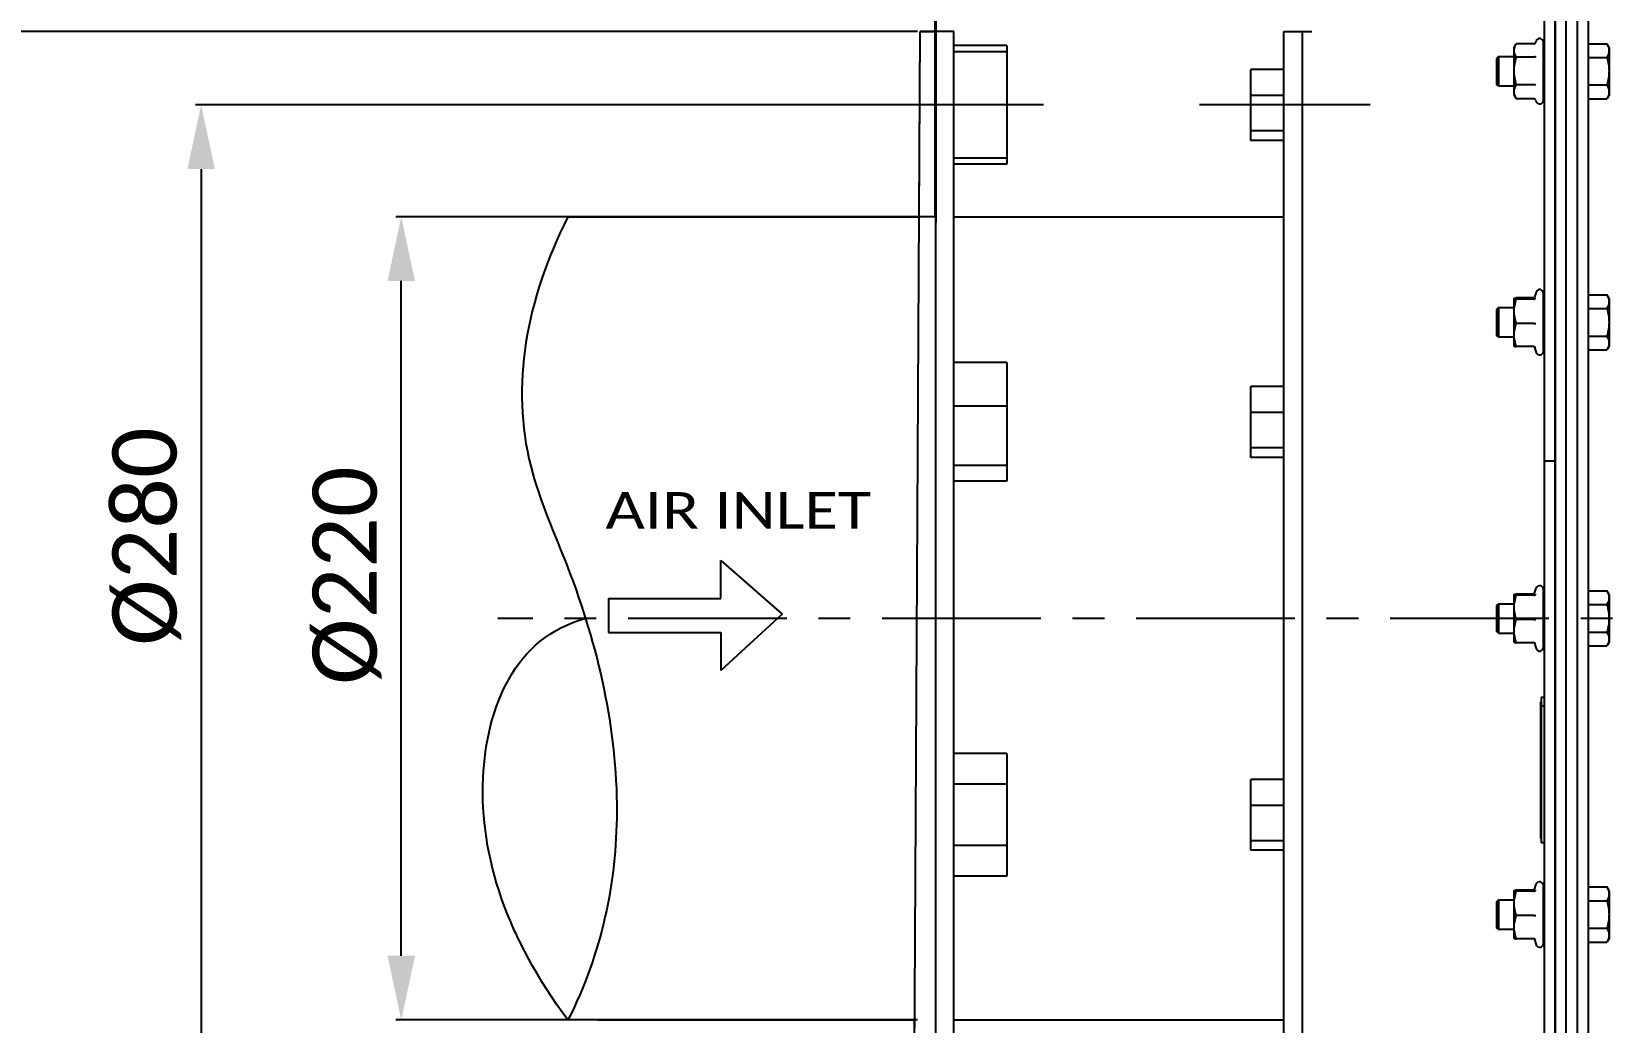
# Model space of a CAD drawing. Header units: millimetres. Extents: x 242 to 4341, y -255 to 3233.
# Drawn here: x 3185.7 to 3616.6, y 2755.2 to 3025.4 of the extents above; entities that cross this region are included whole.
import ezdxf
from ezdxf.enums import TextEntityAlignment as Align

# ---------------------------------------------------------------- set-up
doc = ezdxf.new("R2010")
doc.units = ezdxf.units.MM
doc.header["$LTSCALE"] = 115.5
doc.header["$PDMODE"] = 3
doc.header["$PDSIZE"] = 8
doc.linetypes.add('CENTER', pattern=[0.6, 0.375, -0.075, 0.075, -0.075])
doc.layers.get('0').update_dxf_attribs({"linetype": 'CONTINUOUS'})
doc.layers.get('Defpoints').update_dxf_attribs({"linetype": 'CONTINUOUS'})
doc.layers.add('02___PRT_ALL_AXES', color=7, linetype='CONTINUOUS')
doc.styles.get("Standard").update_dxf_attribs({"font": 'calibri.ttf'})
doc.dimstyles.new('DIMSTYLE_1', dxfattribs={"dimtxt": 17.5, "dimasz": 17.5, "dimexe": 1.5, "dimexo": 1, "dimgap": 0.875, "dimtad": 1, "dimdec": 0, "dimdsep": 46, "dimtxsty": 'Standard', "dimblk": '_FILLED', "dimblk1": '_FILLED', "dimblk2": '_FILLED', "dimcen": 0.09, "dimazin": 2, "dimtp": 0.01, "dimtm": 0.01, "dimtfac": 1, "dimtdec": 0, "dimtofl": 0, "dimtmove": 0, "dimatfit": 3, "dimldrblk": '_FILLED', "dimfxl": 1, "dimtolj": 1, "dimarcsym": 0})
doc.dimstyles.new('DIMSTYLE_2', dxfattribs={"dimtxt": 17.5, "dimasz": 17.5, "dimexe": 1.5, "dimexo": 1, "dimgap": 0.875, "dimtad": 1, "dimdsep": 46, "dimtxsty": 'Standard', "dimblk": '_FILLED', "dimblk1": '_FILLED', "dimblk2": '_FILLED', "dimcen": 0.09, "dimazin": 2, "dimtp": 0.01, "dimtm": 0.01, "dimtfac": 1, "dimtofl": 0, "dimtmove": 0, "dimatfit": 3, "dimldrblk": '_FILLED', "dimfxl": 1, "dimtolj": 1, "dimarcsym": 0})

# ---------------------------------------------------------------- blocks, each defined once
blk = doc.blocks.new('_FILLED')
at = {"color": 0, "linetype": 'ByBlock'}
blk.add_solid([(0, 0), (-1, 0.214), (-1, -0.214)], dxfattribs=at)
blk = doc.blocks.new('*D793')
at = {"color": 0, "linetype": 'Continuous', "lineweight": -2}
for p, q in [((3427.29, 3025.37), (3174.79, 3025.37)), ((3176.29, 3007.87), (3176.29, 2722.87)), ((3427.29, 2705.37), (3174.79, 2705.37))]:
    blk.add_line(p, q, dxfattribs=at)
at = {"layer": 'Defpoints', "color": 0}
for p in [(3428.29, 3025.37), (3176.29, 2705.37), (3428.29, 2705.37)]:
    blk.add_point(p, dxfattribs=at)
at = {"color": 0, "linetype": 'ByBlock', "lineweight": -2, "xscale": 17.5, "yscale": 17.5, "zscale": 17.5}
for p, rotation in [((3176.29, 3025.37), 90), ((3176.29, 2705.37), 270)]:
    blk.add_blockref('_FILLED', p, dxfattribs=dict(at, rotation=rotation))
at = {"color": 0, "insert": (3152.08, 2877.04), "char_height": 17.5, "attachment_point": 2, "rotation": 90, "line_spacing_factor": 0.9}
blk.add_mtext('\\A1;%%c320', dxfattribs=at)
blk = doc.blocks.new('*D795')
at = {"color": 0, "linetype": 'Continuous', "lineweight": -2}
for p, q in [((3461.69, 3005.37), (3230.42, 3005.37)), ((3231.92, 2987.87), (3231.92, 2742.87)), ((3458.11, 2725.37), (3230.42, 2725.37))]:
    blk.add_line(p, q, dxfattribs=at)
at = {"layer": 'Defpoints', "color": 0}
for p in [(3462.69, 3005.37), (3231.92, 2725.37), (3459.11, 2725.37)]:
    blk.add_point(p, dxfattribs=at)
at = {"color": 0, "linetype": 'ByBlock', "lineweight": -2, "xscale": 17.5, "yscale": 17.5, "zscale": 17.5}
for p, rotation in [((3231.92, 3005.37), 90), ((3231.92, 2725.37), 270)]:
    blk.add_blockref('_FILLED', p, dxfattribs=dict(at, rotation=rotation))
at = {"color": 0, "insert": (3207.71, 2887.69), "char_height": 17.5, "attachment_point": 2, "rotation": 90, "line_spacing_factor": 0.9}
blk.add_mtext('\\A1;%%c280', dxfattribs=at)
blk = doc.blocks.new('*D797')
at = {"color": 0, "linetype": 'Continuous', "lineweight": -2}
for p, q in [((3427.29, 2974.87), (3285.01, 2974.87)), ((3286.51, 2773.37), (3286.51, 2957.37)), ((3427.29, 2755.87), (3285.01, 2755.87))]:
    blk.add_line(p, q, dxfattribs=at)
at = {"layer": 'Defpoints', "color": 0}
for p in [(3286.51, 2974.87), (3428.29, 2974.87), (3428.29, 2755.87)]:
    blk.add_point(p, dxfattribs=at)
at = {"color": 0, "linetype": 'ByBlock', "lineweight": -2, "xscale": 17.5, "yscale": 17.5, "zscale": 17.5}
for p, rotation in [((3286.51, 2974.87), 90), ((3286.51, 2755.87), 270)]:
    blk.add_blockref('_FILLED', p, dxfattribs=dict(at, rotation=rotation))
at = {"color": 0, "insert": (3262.31, 2877.04), "char_height": 17.5, "attachment_point": 2, "rotation": 90, "line_spacing_factor": 0.9}
blk.add_mtext('\\A1;%%c220', dxfattribs=at)
blk = doc.blocks.new('*D798')
at = {"color": 0, "linetype": 'Continuous', "lineweight": -2}
for p, q in [((3432.29, 3030.37), (3432.29, 3149.45)), ((3449.79, 3147.95), (3952.49, 3147.95)), ((3969.99, 2874.11), (3969.99, 3149.45))]:
    blk.add_line(p, q, dxfattribs=at)
at = {"layer": 'Defpoints', "color": 0}
for p in [(3969.99, 3147.95), (3432.29, 3029.37), (3969.99, 2873.11)]:
    blk.add_point(p, dxfattribs=at)
at = {"color": 0, "linetype": 'ByBlock', "lineweight": -2, "xscale": 17.5, "yscale": 17.5, "zscale": 17.5, "rotation": 180}
blk.add_blockref('_FILLED', (3432.29, 3147.95), dxfattribs=at)
at = {"color": 0, "linetype": 'ByBlock', "lineweight": -2, "xscale": 17.5, "yscale": 17.5, "zscale": 17.5}
blk.add_blockref('_FILLED', (3969.99, 3147.95), dxfattribs=at)
at = {"color": 0, "insert": (3717.25, 3172.16), "char_height": 17.5, "attachment_point": 2, "line_spacing_factor": 0.9}
blk.add_mtext('\\A1;{\\A1;538}', dxfattribs=at)
blk = doc.blocks.new('ARROW_2_BL0', base_point=(1103.52, 965.54))
at = {"color": 7, "linetype": 'Continuous'}
for p, q in [((1110.46, 970.17), (1110.46, 980.54)), ((1110.46, 980.54), (1127.21, 965.86)), ((1079.82, 970.17), (1079.82, 960.92)), ((1079.82, 970.17), (1110.46, 970.17)), ((1127.21, 965.86), (1110.46, 950.54)), ((1079.82, 960.92), (1110.46, 960.92)), ((1110.46, 960.92), (1110.46, 950.54))]:
    blk.add_line(p, q, dxfattribs=at)

msp = doc.modelspace()

# ---------------------------------------------------------------- linework, layer by layer
at = {"color": 0, "linetype": 'Continuous'}
for p, q in [((3432.141, 2975.356), (3432.141, 3140.356)), ((3432.291, 3139.869), (3432.291, 2973.364)), ((3598.291, 3085.369), (3598.291, 2645.369)), ((3601.291, 3085.369), (3601.291, 2645.369)), ((3426.248, 2705.369), (3428.037, 3025.369)), ((3427.755, 2974.869), (3428.037, 3025.369)), ((3428.037, 3025.369), (3432.291, 3025.369)), ((3432.291, 3025.369), (3428.037, 3025.369)), ((3451.691, 3021.541), (3437.291, 3021.541)), ((3451.691, 3021.541), (3451.691, 2989.196)), ((3590.091, 3021.068), (3590.641, 3022.021)), ((3590.091, 3008.068), (3590.091, 3021.068)), ((3590.641, 3022.021), (3590.672, 3022.073)), ((3595.484, 3022.073), (3590.672, 3022.073)), ((3595.984, 3022.424), (3596.127, 3022.814)), ((3598.091, 3006.668), (3598.091, 3022.468)), ((3598.277, 3022.468), (3598.091, 3022.468)), ((3598.091, 3022.422), (3598.291, 3022.422)), ((3598.091, 3021.774), (3598.291, 3021.774)), ((3610.291, 3022.074), (3615.39, 3022.074)), ((3615.971, 3021.068), (3615.39, 3022.074)), ((3615.971, 3021.068), (3615.971, 3008.068)), ((3451.691, 3019.869), (3437.291, 3019.869)), ((3585.791, 3018.568), (3585.291, 3018.068)), ((3585.291, 3018.068), (3585.291, 3011.068)), ((3585.791, 3018.568), (3585.791, 3010.568)), ((3585.791, 3018.568), (3590.091, 3018.568)), ((3595.484, 3018.401), (3590.672, 3018.401)), ((3598.091, 3020.421), (3598.291, 3020.421)), ((3598.091, 3018.495), (3598.291, 3018.495)), ((3610.291, 3018.321), (3615.39, 3018.321)), ((3518.291, 2995.709), (3518.291, 3015.028)), ((3527.291, 3015.028), (3518.291, 3015.028)), ((3598.091, 3016.184), (3598.291, 3016.184)), ((3598.091, 3013.715), (3598.291, 3013.715)), ((3585.791, 3010.568), (3585.291, 3011.068)), ((3585.791, 3010.568), (3590.091, 3010.568)), ((3595.484, 3010.896), (3590.672, 3010.896)), ((3598.091, 3011.33), (3598.291, 3011.33)), ((3598.091, 3009.262), (3598.291, 3009.262)), ((3610.291, 3010.815), (3615.39, 3010.815)), ((3451.691, 3005.369), (3437.291, 3005.369)), ((3527.291, 3007.957), (3518.291, 3007.957)), ((3590.091, 3008.068), (3590.641, 3007.115)), ((3595.484, 3007.063), (3590.672, 3007.063)), ((3596.003, 3006.661), (3596.127, 3006.322)), ((3598.091, 3007.713), (3598.291, 3007.713)), ((3598.091, 3006.835), (3598.291, 3006.835)), ((3598.091, 3006.692), (3598.095, 3006.691)), ((3598.277, 3006.668), (3598.091, 3006.668)), ((3598.266, 3006.669), (3598.277, 3006.668)), ((3610.291, 3007.063), (3615.39, 3007.063)), ((3615.971, 3008.068), (3615.39, 3007.063)), ((3527.291, 2998.298), (3518.291, 2998.298)), ((3527.291, 2995.709), (3518.291, 2995.709)), ((3451.691, 2990.869), (3437.291, 2990.869)), ((3451.691, 2989.196), (3437.291, 2989.196)), ((3331.957, 2974.869), (3427.755, 2974.869)), ((3432.291, 2974.869), (3331.957, 2974.869)), ((3590.091, 2952.609), (3590.094, 2952.62)), ((3590.091, 2939.615), (3590.091, 2952.609)), ((3595.484, 2952.762), (3590.672, 2952.762)), ((3595.484, 2952.457), (3590.672, 2952.457)), ((3596.127, 2954.361), (3595.613, 2952.948)), ((3598.091, 2938.217), (3598.091, 2954.015)), ((3598.181, 2954.015), (3598.091, 2954.015)), ((3598.091, 2953.912), (3598.291, 2953.912)), ((3598.091, 2953.139), (3598.291, 2953.139)), ((3610.291, 2953.62), (3615.39, 2953.62)), ((3615.971, 2952.615), (3615.39, 2953.62)), ((3615.971, 2952.615), (3615.971, 2939.615)), ((3585.791, 2950.115), (3585.291, 2949.615)), ((3585.291, 2949.615), (3585.291, 2942.615)), ((3585.791, 2950.115), (3585.791, 2942.115)), ((3585.791, 2950.115), (3590.091, 2950.115)), ((3598.091, 2951.678), (3598.291, 2951.678)), ((3598.091, 2949.672), (3598.291, 2949.672)), ((3610.291, 2949.867), (3615.39, 2949.867)), ((3595.484, 2945.81), (3590.672, 2945.81)), ((3598.091, 2947.319), (3598.291, 2947.319)), ((3598.091, 2944.847), (3598.291, 2944.847)), ((3585.791, 2942.115), (3585.291, 2942.615)), ((3585.791, 2942.115), (3590.091, 2942.115)), ((3590.091, 2939.615), (3590.094, 2939.61)), ((3595.484, 2939.468), (3590.672, 2939.468)), ((3595.6, 2939.454), (3595.484, 2939.468)), ((3595.556, 2939.389), (3595.488, 2939.464)), ((3595.613, 2939.281), (3595.556, 2939.389)), ((3595.613, 2939.281), (3596.127, 2937.868)), ((3598.091, 2942.499), (3598.291, 2942.499)), ((3598.091, 2940.506), (3598.291, 2940.506)), ((3610.291, 2942.362), (3615.39, 2942.362)), ((3615.971, 2939.615), (3615.39, 2938.609)), ((3451.691, 2935.117), (3437.291, 2935.117)), ((3451.691, 2935.117), (3451.691, 2902.772)), ((3598.091, 2939.061), (3598.291, 2939.061)), ((3598.091, 2938.307), (3598.291, 2938.307)), ((3598.091, 2938.217), (3598.182, 2938.215)), ((3610.291, 2938.609), (3615.39, 2938.609)), ((3518.291, 2909.285), (3518.291, 2928.604)), ((3527.291, 2928.604), (3518.291, 2928.604)), ((3451.691, 2923.278), (3437.291, 2923.278)), ((3527.291, 2921.532), (3518.291, 2921.532)), ((3527.291, 2911.873), (3518.291, 2911.873)), ((3527.291, 2909.285), (3518.291, 2909.285)), ((3451.691, 2907.105), (3437.291, 2907.105)), ((3598.291, 2908.288), (3601.291, 2908.288)), ((3451.691, 2902.772), (3437.291, 2902.772)), ((3590.091, 2871.863), (3590.094, 2871.874)), ((3590.091, 2858.869), (3590.091, 2871.863)), ((3595.484, 2872.016), (3590.672, 2872.016)), ((3595.484, 2871.71), (3590.672, 2871.71)), ((3595.613, 2872.204), (3596.127, 2873.615)), ((3595.613, 2872.203), (3595.613, 2872.203)), ((3598.091, 2857.471), (3598.091, 2873.269)), ((3598.177, 2873.269), (3598.091, 2873.269)), ((3598.091, 2873.166), (3598.291, 2873.166)), ((3598.091, 2872.392), (3598.291, 2872.392)), ((3598.091, 2870.931), (3598.291, 2870.931)), ((3610.291, 2872.874), (3615.39, 2872.874)), ((3615.971, 2871.869), (3615.39, 2872.874)), ((3615.971, 2871.869), (3615.971, 2858.869)), ((3585.791, 2869.369), (3585.291, 2868.869)), ((3585.291, 2868.869), (3585.291, 2861.869)), ((3585.791, 2869.369), (3585.791, 2861.369)), ((3585.791, 2869.369), (3590.091, 2869.369)), ((3598.091, 2868.925), (3598.291, 2868.925)), ((3598.091, 2866.571), (3598.291, 2866.571)), ((3610.291, 2869.121), (3615.39, 2869.121)), ((3585.791, 2861.369), (3585.291, 2861.869)), ((3595.484, 2865.062), (3590.672, 2865.062)), ((3598.091, 2864.1), (3598.291, 2864.1)), ((3598.091, 2861.752), (3598.291, 2861.752)), ((3610.291, 2861.616), (3615.39, 2861.616)), ((3585.791, 2861.369), (3590.091, 2861.369)), ((3590.091, 2858.869), (3590.094, 2858.863)), ((3595.484, 2858.721), (3590.672, 2858.721)), ((3595.551, 2858.65), (3595.484, 2858.721)), ((3595.604, 2858.707), (3595.484, 2858.721)), ((3595.613, 2858.535), (3595.551, 2858.65)), ((3595.613, 2858.534), (3595.613, 2858.535)), ((3595.613, 2858.534), (3596.127, 2857.122)), ((3598.091, 2859.759), (3598.291, 2859.759)), ((3598.091, 2858.315), (3598.291, 2858.315)), ((3598.091, 2857.561), (3598.291, 2857.561)), ((3598.091, 2857.471), (3598.177, 2857.469)), ((3610.291, 2857.863), (3615.39, 2857.863)), ((3615.971, 2858.869), (3615.39, 2857.863)), ((3597.291, 2842.619), (3597.291, 2805.358)), ((3597.291, 2842.619), (3597.491, 2842.619)), ((3597.291, 2840.661), (3597.491, 2840.661)), ((3597.491, 2843.796), (3597.491, 2804.181)), ((3598.291, 2843.796), (3597.491, 2843.796)), ((3598.291, 2841.446), (3597.491, 2841.446)), ((3451.691, 2828.536), (3437.291, 2828.536)), ((3451.691, 2828.536), (3451.691, 2795.05)), ((3451.691, 2820.164), (3437.291, 2820.164)), ((3518.291, 2802.134), (3518.291, 2821.452)), ((3527.291, 2821.452), (3518.291, 2821.452)), ((3527.291, 2814.381), (3518.291, 2814.381)), ((3451.691, 2803.421), (3437.291, 2803.421)), ((3527.291, 2804.722), (3518.291, 2804.722)), ((3527.291, 2802.134), (3518.291, 2802.134)), ((3597.291, 2805.358), (3597.491, 2805.358)), ((3598.291, 2804.181), (3597.491, 2804.181)), ((3451.691, 2795.05), (3437.291, 2795.05)), ((3595.613, 2791.457), (3596.127, 2792.869)), ((3585.791, 2788.622), (3585.291, 2788.122)), ((3585.791, 2788.622), (3585.791, 2780.622)), ((3585.791, 2788.622), (3590.091, 2788.622)), ((3590.091, 2791.117), (3590.094, 2791.127)), ((3590.091, 2778.122), (3590.091, 2791.117)), ((3595.478, 2791.265), (3590.672, 2791.265)), ((3595.484, 2790.97), (3590.672, 2790.97)), ((3595.613, 2791.457), (3595.613, 2791.456)), ((3598.091, 2776.725), (3598.091, 2792.522)), ((3598.181, 2792.522), (3598.091, 2792.522)), ((3598.091, 2792.422), (3598.291, 2792.422)), ((3598.091, 2791.652), (3598.291, 2791.652)), ((3598.091, 2790.193), (3598.291, 2790.193)), ((3610.291, 2792.128), (3615.39, 2792.128)), ((3610.291, 2788.375), (3615.39, 2788.375)), ((3615.971, 2791.122), (3615.39, 2792.128)), ((3615.971, 2791.122), (3615.971, 2778.122)), ((3585.291, 2788.122), (3585.291, 2781.122)), ((3595.484, 2784.328), (3590.672, 2784.328)), ((3598.091, 2788.19), (3598.291, 2788.19)), ((3598.091, 2785.837), (3598.291, 2785.837)), ((3585.791, 2780.622), (3585.291, 2781.122)), ((3585.791, 2780.622), (3590.091, 2780.622)), ((3598.091, 2783.365), (3598.291, 2783.365)), ((3598.091, 2781.017), (3598.291, 2781.017)), ((3610.291, 2780.87), (3615.39, 2780.87)), ((3590.091, 2778.122), (3590.094, 2778.117)), ((3595.484, 2777.98), (3590.672, 2777.98)), ((3595.488, 2777.973), (3595.478, 2777.98)), ((3595.6, 2777.967), (3595.484, 2777.98)), ((3595.556, 2777.897), (3595.488, 2777.973)), ((3595.613, 2777.789), (3595.556, 2777.897)), ((3595.613, 2777.788), (3595.613, 2777.789)), ((3595.613, 2777.788), (3596.127, 2776.376)), ((3598.091, 2779.021), (3598.291, 2779.021)), ((3598.091, 2777.574), (3598.291, 2777.574)), ((3598.091, 2776.816), (3598.291, 2776.816)), ((3598.091, 2776.725), (3598.182, 2776.722)), ((3610.291, 2777.117), (3615.39, 2777.117)), ((3615.971, 2778.122), (3615.39, 2777.117)), ((3426.531, 2755.869), (3331.957, 2755.869)), ((3340.048, 2755.869), (3426.531, 2755.869)), ((3426.475, 2745.869), (3426.531, 2755.869))]:
    msp.add_line(p, q, dxfattribs=at)
msp.add_line((3550.81, 3005.369), (3504.291, 3005.369))
for points in [[(3595.424, 2952.723), (3595.426, 2952.724), (3595.444, 2952.733)], [(3595.444, 2952.733), (3595.488, 2952.765), (3595.556, 2952.841), (3595.613, 2952.948)], [(3595.434, 2871.981), (3595.431, 2871.98), (3595.442, 2871.986), (3595.481, 2872.014)], [(3595.481, 2872.014), (3595.551, 2872.088), (3595.613, 2872.203)], [(3595.424, 2791.229), (3595.426, 2791.229), (3595.444, 2791.24)], [(3595.444, 2791.24), (3595.488, 2791.272), (3595.556, 2791.348), (3595.613, 2791.456)]]:
    msp.add_lwpolyline(points, dxfattribs=at)
for centre, radius, start, end in [((3595.355, 3022.716), 0.691, 335.06993, 339.613), ((3597.078, 3022.468), 1.013, 0, 160), ((3597.291, 3019.1), 1, 0, 36.8699), ((3597.291, 3017.274), 1, 0, 36.8699), ((3597.291, 3015.525), 1, 0, 36.8699), ((3597.078, 3006.668), 1.013, 200, 0), ((3597.078, 2954.015), 1.013, 0, 160.00002), ((3597.291, 2950.341), 1, 0, 36.86987), ((3597.291, 2948.515), 1, 0, 36.86987), ((3596.813, 2950.209), 1.478, 3.82025, 5.1267), ((3596.75, 2950.205), 1.541, 359.98093, 3.80234), ((3597.291, 2946.797), 1, 0, 31.64084), ((3597.078, 2938.215), 1.013, 199.99998, 0), ((3597.078, 2873.269), 1.013, 0, 160), ((3597.291, 2869.594), 1, 0, 36.8699), ((3597.291, 2867.768), 1, 0, 36.8699), ((3597.291, 2866.05), 1, 0, 31.6169), ((3596.813, 2869.462), 1.478, 3.82697, 5.13097), ((3596.75, 2869.458), 1.541, 359.98086, 3.80898), ((3597.078, 2857.469), 1.013, 200, 0), ((3597.078, 2792.522), 1.013, 0, 160), ((3597.291, 2788.856), 1, 0, 36.8699), ((3596.814, 2788.726), 1.477, 3.74925, 5.0833), ((3596.752, 2788.722), 1.539, 359.98161, 3.73217), ((3597.291, 2787.031), 1, 0, 36.8699), ((3597.291, 2785.312), 1, 0, 31.8907), ((3597.078, 2776.722), 1.013, 200, 0)]:
    msp.add_arc(centre, radius, start, end, dxfattribs=at)
for points, knots in [([(3590.091, 3020.237), (3590.091, 3020.388), (3590.117, 3020.694), (3590.271, 3021.306), (3590.48, 3021.741), (3590.641, 3022.021)], [0, 0, 0, 0, 0.2404922, 0.4856932, 1, 1, 1, 1]), ([(3595.484, 3022.073), (3595.537, 3022.073), (3595.645, 3022.093), (3595.834, 3022.196), (3595.937, 3022.328), (3595.982, 3022.424)], [0, 0, 0, 0, 0.2506834, 0.5015675, 1, 1, 1, 1]), ([(3598.091, 3022.248), (3598.123, 3022.234), (3598.179, 3022.204), (3598.245, 3022.145), (3598.283, 3022.076), (3598.291, 3022.026), (3598.291, 3022.002)], [0, 0, 0, 0, 0.3075857, 0.5606082, 0.7827159, 1, 1, 1, 1]), ([(3598.091, 3021.299), (3598.156, 3021.235), (3598.261, 3021.082), (3598.291, 3020.9), (3598.291, 3020.812)], [0, 0, 0, 0, 0.5082853, 1, 1, 1, 1]), ([(3615.39, 3022.074), (3615.56, 3021.779), (3615.85, 3021.18), (3615.971, 3020.518), (3615.971, 3020.197)], [0, 0, 0, 0, 0.5148817, 1, 1, 1, 1]), ([(3590.672, 3018.401), (3590.502, 3018.689), (3590.282, 3019.136), (3590.119, 3019.766), (3590.091, 3020.081), (3590.091, 3020.237)], [0, 0, 0, 0, 0.5148891, 0.7599243, 1, 1, 1, 1]), ([(3590.091, 3014.648), (3590.091, 3015.283), (3590.203, 3016.553), (3590.496, 3017.791), (3590.672, 3018.401)], [0, 0, 0, 0, 0.4998979, 1, 1, 1, 1]), ([(3596.005, 3018.608), (3595.957, 3018.542), (3595.785, 3018.435), (3595.593, 3018.401), (3595.484, 3018.401)], [0, 0, 0, 0, 0.4283896, 1, 1, 1, 1]), ([(3598.091, 3019.691), (3598.16, 3019.594), (3598.262, 3019.371), (3598.291, 3019.131), (3598.291, 3019.01)], [0, 0, 0, 0, 0.4979718, 1, 1, 1, 1]), ([(3598.091, 3017.582), (3598.196, 3017.402), (3598.277, 3017.123), (3598.291, 3016.845), (3598.291, 3016.774)], [0, 0, 0, 0, 0.7464882, 1, 1, 1, 1]), ([(3615.971, 3020.197), (3615.971, 3019.877), (3615.851, 3019.214), (3615.56, 3018.615), (3615.39, 3018.321)], [0, 0, 0, 0, 0.4851075, 1, 1, 1, 1]), ([(3615.39, 3018.321), (3615.566, 3017.711), (3615.859, 3016.473), (3615.971, 3015.202), (3615.971, 3014.568)], [0, 0, 0, 0, 0.5000913, 1, 1, 1, 1]), ([(3590.672, 3010.896), (3590.496, 3011.506), (3590.203, 3012.743), (3590.091, 3014.014), (3590.091, 3014.648)], [0, 0, 0, 0, 0.500102, 1, 1, 1, 1]), ([(3598.091, 3015.178), (3598.126, 3015.113), (3598.246, 3014.843), (3598.291, 3014.543), (3598.291, 3014.322)], [0, 0, 0, 0, 0.2505146, 1, 1, 1, 1]), ([(3598.091, 3012.714), (3598.126, 3012.651), (3598.244, 3012.393), (3598.291, 3012.105), (3598.291, 3011.894)], [0, 0, 0, 0, 0.2544996, 1, 1, 1, 1]), ([(3615.971, 3014.568), (3615.971, 3013.934), (3615.859, 3012.663), (3615.566, 3011.425), (3615.39, 3010.815)], [0, 0, 0, 0, 0.4999086, 1, 1, 1, 1]), ([(3590.091, 3008.98), (3590.091, 3009.142), (3590.119, 3009.471), (3590.281, 3010.127), (3590.501, 3010.595), (3590.672, 3010.896)], [0, 0, 0, 0, 0.2410741, 0.4865984, 1, 1, 1, 1]), ([(3590.672, 3007.063), (3590.501, 3007.364), (3590.281, 3007.832), (3590.119, 3008.488), (3590.091, 3008.817), (3590.091, 3008.98)], [0, 0, 0, 0, 0.5133922, 0.7589218, 1, 1, 1, 1]), ([(3596.005, 3010.697), (3595.957, 3010.762), (3595.784, 3010.865), (3595.593, 3010.896), (3595.484, 3010.896)], [0, 0, 0, 0, 0.4257247, 1, 1, 1, 1]), ([(3598.091, 3010.432), (3598.159, 3010.325), (3598.258, 3010.095), (3598.291, 3009.847), (3598.291, 3009.728)], [0, 0, 0, 0, 0.5144897, 1, 1, 1, 1]), ([(3598.091, 3008.554), (3598.155, 3008.477), (3598.254, 3008.312), (3598.291, 3008.123), (3598.291, 3008.035)], [0, 0, 0, 0, 0.5356249, 1, 1, 1, 1]), ([(3615.39, 3010.815), (3615.56, 3010.521), (3615.85, 3009.922), (3615.971, 3009.259), (3615.971, 3008.939)], [0, 0, 0, 0, 0.5148834, 1, 1, 1, 1]), ([(3615.971, 3008.939), (3615.971, 3008.619), (3615.851, 3007.956), (3615.561, 3007.357), (3615.39, 3007.063)], [0, 0, 0, 0, 0.4851065, 1, 1, 1, 1]), ([(3596.003, 3006.661), (3595.963, 3006.769), (3595.859, 3006.92), (3595.658, 3007.04), (3595.542, 3007.063), (3595.484, 3007.063)], [0, 0, 0, 0, 0.4982103, 0.7492506, 1, 1, 1, 1]), ([(3598.091, 3007.266), (3598.149, 3007.225), (3598.24, 3007.146), (3598.291, 3007.03), (3598.291, 3006.982)], [0, 0, 0, 0, 0.598228, 1, 1, 1, 1]), ([(3598.095, 3006.691), (3598.131, 3006.686), (3598.187, 3006.678), (3598.244, 3006.67), (3598.266, 3006.669)], [0, 0, 0, 0, 0.6273752, 1, 1, 1, 1]), ([(3331.957, 2974.869), (3320.503, 2952.187), (3314.503, 2918.618), (3337.934, 2867.663), (3349.839, 2815.697), (3341.25, 2774.101), (3331.957, 2755.869)], [0, 0, 0, 0, 0.3062384, 0.4378051, 0.7398205, 1, 1, 1, 1]), ([(3590.672, 2952.457), (3590.591, 2952.468), (3590.449, 2952.49), (3590.269, 2952.525), (3590.157, 2952.557), (3590.104, 2952.585), (3590.091, 2952.602), (3590.091, 2952.609)], [0, 0, 0, 0, 0.3973542, 0.7045328, 0.905563, 0.9641871, 1, 1, 1, 1]), ([(3590.091, 2949.133), (3590.091, 2949.695), (3590.203, 2950.826), (3590.496, 2951.919), (3590.672, 2952.457)], [0, 0, 0, 0, 0.4984399, 1, 1, 1, 1]), ([(3590.094, 2952.62), (3590.095, 2952.622), (3590.101, 2952.63), (3590.109, 2952.635), (3590.116, 2952.64)], [0, 0, 0, 0, 0.2044355, 1, 1, 1, 1]), ([(3590.116, 2952.64), (3590.139, 2952.654), (3590.205, 2952.676), (3590.325, 2952.706), (3590.486, 2952.735), (3590.606, 2952.753), (3590.672, 2952.762)], [0, 0, 0, 0, 0.1424878, 0.361785, 0.6508205, 1, 1, 1, 1]), ([(3595.484, 2952.457), (3595.597, 2952.457), (3595.817, 2952.528), (3595.964, 2952.705), (3596.005, 2952.8)], [0, 0, 0, 0, 0.520033, 1, 1, 1, 1]), ([(3598.091, 2953.685), (3598.15, 2953.654), (3598.23, 2953.594), (3598.284, 2953.481), (3598.291, 2953.424), (3598.291, 2953.396)], [0, 0, 0, 0, 0.5428951, 0.7721782, 1, 1, 1, 1]), ([(3598.091, 2952.617), (3598.157, 2952.547), (3598.262, 2952.38), (3598.291, 2952.187), (3598.291, 2952.093)], [0, 0, 0, 0, 0.5052007, 1, 1, 1, 1]), ([(3598.181, 2954.015), (3598.198, 2954.015), (3598.227, 2954.013), (3598.262, 2954.011), (3598.291, 2953.998), (3598.291, 2953.987)], [0, 0, 0, 0, 0.4191272, 0.7127387, 1, 1, 1, 1]), ([(3615.39, 2953.62), (3615.56, 2953.326), (3615.85, 2952.727), (3615.971, 2952.064), (3615.971, 2951.744)], [0, 0, 0, 0, 0.5148817, 1, 1, 1, 1]), ([(3590.672, 2945.81), (3590.496, 2946.348), (3590.203, 2947.441), (3590.091, 2948.571), (3590.091, 2949.133)], [0, 0, 0, 0, 0.5015589, 1, 1, 1, 1]), ([(3598.091, 2950.912), (3598.148, 2950.828), (3598.237, 2950.643), (3598.276, 2950.442), (3598.285, 2950.341)], [0, 0, 0, 0, 0.4992865, 1, 1, 1, 1]), ([(3598.091, 2948.738), (3598.196, 2948.554), (3598.276, 2948.27), (3598.291, 2947.987), (3598.291, 2947.916)], [0, 0, 0, 0, 0.7467896, 1, 1, 1, 1]), ([(3615.971, 2951.744), (3615.971, 2951.424), (3615.851, 2950.761), (3615.56, 2950.162), (3615.39, 2949.867)], [0, 0, 0, 0, 0.4851075, 1, 1, 1, 1]), ([(3615.39, 2949.867), (3615.566, 2949.258), (3615.859, 2948.02), (3615.971, 2946.749), (3615.971, 2946.115)], [0, 0, 0, 0, 0.5000913, 1, 1, 1, 1]), ([(3590.091, 2942.639), (3590.091, 2943.175), (3590.204, 2944.256), (3590.496, 2945.297), (3590.672, 2945.81)], [0, 0, 0, 0, 0.4977805, 1, 1, 1, 1]), ([(3595.484, 2945.81), (3595.591, 2945.81), (3595.765, 2945.806), (3595.939, 2945.8), (3596.005, 2945.793)], [0, 0, 0, 0, 0.6181517, 1, 1, 1, 1]), ([(3598.091, 2946.306), (3598.126, 2946.241), (3598.246, 2945.971), (3598.291, 2945.671), (3598.291, 2945.451)], [0, 0, 0, 0, 0.2509876, 1, 1, 1, 1]), ([(3598.091, 2943.857), (3598.126, 2943.794), (3598.244, 2943.541), (3598.291, 2943.258), (3598.291, 2943.051)], [0, 0, 0, 0, 0.2555002, 1, 1, 1, 1]), ([(3615.971, 2946.115), (3615.971, 2945.48), (3615.859, 2944.21), (3615.566, 2942.972), (3615.39, 2942.362)], [0, 0, 0, 0, 0.4999086, 1, 1, 1, 1]), ([(3590.672, 2939.468), (3590.496, 2939.98), (3590.204, 2941.022), (3590.091, 2942.102), (3590.091, 2942.639)], [0, 0, 0, 0, 0.5022178, 1, 1, 1, 1]), ([(3590.094, 2939.61), (3590.095, 2939.608), (3590.101, 2939.6), (3590.109, 2939.594), (3590.116, 2939.59)], [0, 0, 0, 0, 0.2044709, 1, 1, 1, 1]), ([(3590.116, 2939.59), (3590.139, 2939.576), (3590.205, 2939.553), (3590.325, 2939.524), (3590.486, 2939.495), (3590.606, 2939.477), (3590.672, 2939.468)], [0, 0, 0, 0, 0.1424218, 0.3617213, 0.6507979, 1, 1, 1, 1]), ([(3596.005, 2939.108), (3595.971, 2939.19), (3595.861, 2939.345), (3595.691, 2939.434), (3595.6, 2939.454)], [0, 0, 0, 0, 0.4872312, 1, 1, 1, 1]), ([(3598.091, 2941.628), (3598.158, 2941.525), (3598.258, 2941.304), (3598.291, 2941.065), (3598.291, 2940.95)], [0, 0, 0, 0, 0.5169218, 1, 1, 1, 1]), ([(3598.091, 2939.838), (3598.155, 2939.766), (3598.253, 2939.615), (3598.291, 2939.437), (3598.291, 2939.356)], [0, 0, 0, 0, 0.5416487, 1, 1, 1, 1]), ([(3615.39, 2942.362), (3615.56, 2942.067), (3615.85, 2941.469), (3615.971, 2940.806), (3615.971, 2940.486)], [0, 0, 0, 0, 0.5148834, 1, 1, 1, 1]), ([(3615.971, 2940.486), (3615.971, 2940.165), (3615.851, 2939.502), (3615.561, 2938.904), (3615.39, 2938.609)], [0, 0, 0, 0, 0.4851065, 1, 1, 1, 1]), ([(3598.091, 2938.663), (3598.123, 2938.643), (3598.177, 2938.605), (3598.254, 2938.531), (3598.291, 2938.463), (3598.291, 2938.423)], [0, 0, 0, 0, 0.3459358, 0.6206211, 1, 1, 1, 1]), ([(3598.181, 2938.215), (3598.198, 2938.215), (3598.227, 2938.216), (3598.262, 2938.219), (3598.291, 2938.232), (3598.291, 2938.243)], [0, 0, 0, 0, 0.4191272, 0.7127387, 1, 1, 1, 1]), ([(3590.672, 2871.71), (3590.591, 2871.721), (3590.449, 2871.743), (3590.269, 2871.778), (3590.157, 2871.81), (3590.104, 2871.838), (3590.091, 2871.856), (3590.091, 2871.863)], [0, 0, 0, 0, 0.3972731, 0.7044059, 0.9054434, 0.9641063, 1, 1, 1, 1]), ([(3590.091, 2868.386), (3590.091, 2868.949), (3590.203, 2870.079), (3590.496, 2871.172), (3590.672, 2871.71)], [0, 0, 0, 0, 0.4984408, 1, 1, 1, 1]), ([(3590.094, 2871.874), (3590.095, 2871.876), (3590.101, 2871.884), (3590.109, 2871.889), (3590.116, 2871.893)], [0, 0, 0, 0, 0.2053918, 1, 1, 1, 1]), ([(3590.116, 2871.893), (3590.139, 2871.908), (3590.205, 2871.93), (3590.325, 2871.96), (3590.486, 2871.989), (3590.606, 2872.007), (3590.672, 2872.016)], [0, 0, 0, 0, 0.142531, 0.3618344, 0.6508533, 1, 1, 1, 1]), ([(3595.484, 2871.71), (3595.597, 2871.71), (3595.817, 2871.782), (3595.964, 2871.958), (3596.005, 2872.053)], [0, 0, 0, 0, 0.5200434, 1, 1, 1, 1]), ([(3598.091, 2872.939), (3598.15, 2872.907), (3598.23, 2872.847), (3598.284, 2872.734), (3598.291, 2872.678), (3598.291, 2872.65)], [0, 0, 0, 0, 0.5428613, 0.7721579, 1, 1, 1, 1]), ([(3598.091, 2871.87), (3598.157, 2871.8), (3598.262, 2871.633), (3598.291, 2871.44), (3598.291, 2871.346)], [0, 0, 0, 0, 0.505194, 1, 1, 1, 1]), ([(3598.177, 2873.269), (3598.194, 2873.269), (3598.224, 2873.267), (3598.261, 2873.265), (3598.291, 2873.252), (3598.291, 2873.241)], [0, 0, 0, 0, 0.4205847, 0.7147487, 1, 1, 1, 1]), ([(3615.39, 2872.874), (3615.56, 2872.58), (3615.85, 2871.981), (3615.971, 2871.318), (3615.971, 2870.998)], [0, 0, 0, 0, 0.5148817, 1, 1, 1, 1]), ([(3615.971, 2870.998), (3615.971, 2870.677), (3615.851, 2870.015), (3615.56, 2869.416), (3615.39, 2869.121)], [0, 0, 0, 0, 0.4851075, 1, 1, 1, 1]), ([(3590.672, 2865.062), (3590.496, 2865.6), (3590.203, 2866.694), (3590.091, 2867.824), (3590.091, 2868.386)], [0, 0, 0, 0, 0.501558, 1, 1, 1, 1]), ([(3598.091, 2870.165), (3598.148, 2870.081), (3598.237, 2869.896), (3598.276, 2869.695), (3598.285, 2869.594)], [0, 0, 0, 0, 0.4992864, 1, 1, 1, 1]), ([(3598.091, 2867.99), (3598.196, 2867.806), (3598.276, 2867.523), (3598.291, 2867.24), (3598.291, 2867.168)], [0, 0, 0, 0, 0.7467904, 1, 1, 1, 1]), ([(3615.39, 2869.121), (3615.566, 2868.512), (3615.859, 2867.274), (3615.971, 2866.003), (3615.971, 2865.369)], [0, 0, 0, 0, 0.5000913, 1, 1, 1, 1]), ([(3331.957, 2755.869), (3315.539, 2778.081), (3301.045, 2819.518), (3317.463, 2860.232), (3336.779, 2865.369)], [0, 0, 0, 0, 0.5311239, 1, 1, 1, 1]), ([(3590.091, 2861.892), (3590.091, 2862.428), (3590.204, 2863.508), (3590.496, 2864.55), (3590.672, 2865.062)], [0, 0, 0, 0, 0.4977793, 1, 1, 1, 1]), ([(3590.672, 2858.721), (3590.496, 2859.233), (3590.204, 2860.275), (3590.091, 2861.355), (3590.091, 2861.892)], [0, 0, 0, 0, 0.502219, 1, 1, 1, 1]), ([(3595.484, 2865.062), (3595.591, 2865.062), (3595.765, 2865.058), (3595.939, 2865.053), (3596.005, 2865.046)], [0, 0, 0, 0, 0.6181494, 1, 1, 1, 1]), ([(3598.091, 2865.559), (3598.126, 2865.494), (3598.246, 2865.224), (3598.291, 2864.924), (3598.291, 2864.703)], [0, 0, 0, 0, 0.2509889, 1, 1, 1, 1]), ([(3598.091, 2863.109), (3598.126, 2863.047), (3598.244, 2862.794), (3598.291, 2862.511), (3598.291, 2862.303)], [0, 0, 0, 0, 0.2555028, 1, 1, 1, 1]), ([(3615.971, 2865.369), (3615.971, 2864.734), (3615.859, 2863.463), (3615.566, 2862.225), (3615.39, 2861.616)], [0, 0, 0, 0, 0.4999086, 1, 1, 1, 1]), ([(3615.39, 2861.616), (3615.56, 2861.321), (3615.85, 2860.722), (3615.971, 2860.06), (3615.971, 2859.739)], [0, 0, 0, 0, 0.5148834, 1, 1, 1, 1]), ([(3590.094, 2858.863), (3590.095, 2858.861), (3590.101, 2858.854), (3590.109, 2858.848), (3590.116, 2858.844)], [0, 0, 0, 0, 0.2054252, 1, 1, 1, 1]), ([(3590.116, 2858.844), (3590.139, 2858.829), (3590.205, 2858.807), (3590.325, 2858.778), (3590.486, 2858.748), (3590.606, 2858.73), (3590.672, 2858.721)], [0, 0, 0, 0, 0.1424651, 0.3617707, 0.6508307, 1, 1, 1, 1]), ([(3596.005, 2858.361), (3595.971, 2858.443), (3595.862, 2858.596), (3595.695, 2858.685), (3595.604, 2858.707)], [0, 0, 0, 0, 0.4873159, 1, 1, 1, 1]), ([(3598.091, 2860.881), (3598.158, 2860.778), (3598.258, 2860.557), (3598.291, 2860.318), (3598.291, 2860.203)], [0, 0, 0, 0, 0.5169282, 1, 1, 1, 1]), ([(3598.091, 2859.091), (3598.155, 2859.02), (3598.253, 2858.868), (3598.291, 2858.69), (3598.291, 2858.609)], [0, 0, 0, 0, 0.5416651, 1, 1, 1, 1]), ([(3598.091, 2857.916), (3598.123, 2857.897), (3598.177, 2857.858), (3598.254, 2857.784), (3598.291, 2857.717), (3598.291, 2857.676)], [0, 0, 0, 0, 0.345982, 0.620681, 1, 1, 1, 1]), ([(3598.177, 2857.469), (3598.194, 2857.469), (3598.224, 2857.47), (3598.261, 2857.473), (3598.291, 2857.485), (3598.291, 2857.497)], [0, 0, 0, 0, 0.4205847, 0.7147487, 1, 1, 1, 1]), ([(3615.971, 2859.739), (3615.971, 2859.419), (3615.851, 2858.756), (3615.561, 2858.158), (3615.39, 2857.863)], [0, 0, 0, 0, 0.4851065, 1, 1, 1, 1]), ([(3590.672, 2790.97), (3590.591, 2790.981), (3590.449, 2791.002), (3590.269, 2791.036), (3590.157, 2791.067), (3590.104, 2791.093), (3590.091, 2791.11), (3590.091, 2791.117)], [0, 0, 0, 0, 0.3982056, 0.7058643, 0.9068219, 0.9650401, 1, 1, 1, 1]), ([(3590.091, 2787.649), (3590.091, 2788.211), (3590.203, 2789.34), (3590.496, 2790.432), (3590.672, 2790.97)], [0, 0, 0, 0, 0.4984301, 1, 1, 1, 1]), ([(3590.094, 2791.127), (3590.095, 2791.129), (3590.101, 2791.137), (3590.109, 2791.143), (3590.116, 2791.147)], [0, 0, 0, 0, 0.2028916, 1, 1, 1, 1]), ([(3590.116, 2791.147), (3590.139, 2791.16), (3590.205, 2791.182), (3590.325, 2791.21), (3590.486, 2791.238), (3590.606, 2791.256), (3590.672, 2791.265)], [0, 0, 0, 0, 0.1420371, 0.3612706, 0.6504791, 1, 1, 1, 1]), ([(3595.484, 2790.97), (3595.597, 2790.97), (3595.818, 2791.042), (3595.964, 2791.218), (3596.005, 2791.314)], [0, 0, 0, 0, 0.5199233, 1, 1, 1, 1]), ([(3598.091, 2792.196), (3598.15, 2792.165), (3598.23, 2792.105), (3598.284, 2791.992), (3598.291, 2791.936), (3598.291, 2791.908)], [0, 0, 0, 0, 0.5432541, 0.7723929, 1, 1, 1, 1]), ([(3598.091, 2791.131), (3598.157, 2791.061), (3598.262, 2790.894), (3598.291, 2790.702), (3598.291, 2790.608)], [0, 0, 0, 0, 0.5052715, 1, 1, 1, 1]), ([(3598.091, 2789.428), (3598.148, 2789.344), (3598.237, 2789.159), (3598.276, 2788.958), (3598.285, 2788.856)], [0, 0, 0, 0, 0.4992881, 1, 1, 1, 1]), ([(3598.181, 2792.522), (3598.198, 2792.522), (3598.227, 2792.521), (3598.262, 2792.519), (3598.291, 2792.506), (3598.291, 2792.495)], [0, 0, 0, 0, 0.4202276, 0.7143704, 1, 1, 1, 1]), ([(3615.39, 2792.128), (3615.56, 2791.833), (3615.85, 2791.235), (3615.971, 2790.572), (3615.971, 2790.252)], [0, 0, 0, 0, 0.5148817, 1, 1, 1, 1]), ([(3615.971, 2790.252), (3615.971, 2789.931), (3615.851, 2789.268), (3615.56, 2788.67), (3615.39, 2788.375)], [0, 0, 0, 0, 0.4851075, 1, 1, 1, 1]), ([(3615.39, 2788.375), (3615.566, 2787.765), (3615.859, 2786.527), (3615.971, 2785.257), (3615.971, 2784.622)], [0, 0, 0, 0, 0.5000913, 1, 1, 1, 1]), ([(3590.672, 2784.328), (3590.496, 2784.865), (3590.203, 2785.957), (3590.091, 2787.087), (3590.091, 2787.649)], [0, 0, 0, 0, 0.5015687, 1, 1, 1, 1]), ([(3590.091, 2781.154), (3590.091, 2781.691), (3590.204, 2782.772), (3590.496, 2783.815), (3590.672, 2784.328)], [0, 0, 0, 0, 0.4977934, 1, 1, 1, 1]), ([(3595.484, 2784.328), (3595.591, 2784.328), (3595.765, 2784.324), (3595.939, 2784.319), (3596.005, 2784.312)], [0, 0, 0, 0, 0.6181755, 1, 1, 1, 1]), ([(3598.091, 2787.256), (3598.196, 2787.072), (3598.276, 2786.789), (3598.291, 2786.506), (3598.291, 2786.434)], [0, 0, 0, 0, 0.7467812, 1, 1, 1, 1]), ([(3598.091, 2784.825), (3598.126, 2784.76), (3598.246, 2784.49), (3598.291, 2784.19), (3598.291, 2783.969)], [0, 0, 0, 0, 0.2509743, 1, 1, 1, 1]), ([(3615.971, 2784.622), (3615.971, 2783.988), (3615.859, 2782.717), (3615.566, 2781.479), (3615.39, 2780.87)], [0, 0, 0, 0, 0.4999086, 1, 1, 1, 1]), ([(3590.672, 2777.98), (3590.496, 2778.493), (3590.204, 2779.535), (3590.091, 2780.617), (3590.091, 2781.154)], [0, 0, 0, 0, 0.5022049, 1, 1, 1, 1]), ([(3598.091, 2782.375), (3598.126, 2782.313), (3598.244, 2782.059), (3598.291, 2781.776), (3598.291, 2781.568)], [0, 0, 0, 0, 0.2554724, 1, 1, 1, 1]), ([(3598.091, 2780.144), (3598.158, 2780.041), (3598.258, 2779.82), (3598.291, 2779.581), (3598.291, 2779.466)], [0, 0, 0, 0, 0.5168538, 1, 1, 1, 1]), ([(3615.39, 2780.87), (3615.56, 2780.575), (3615.85, 2779.976), (3615.971, 2779.314), (3615.971, 2778.993)], [0, 0, 0, 0, 0.5148834, 1, 1, 1, 1]), ([(3590.094, 2778.117), (3590.095, 2778.116), (3590.101, 2778.108), (3590.109, 2778.102), (3590.116, 2778.098)], [0, 0, 0, 0, 0.2029261, 1, 1, 1, 1]), ([(3590.116, 2778.098), (3590.139, 2778.084), (3590.205, 2778.063), (3590.325, 2778.034), (3590.486, 2778.006), (3590.606, 2777.989), (3590.672, 2777.98)], [0, 0, 0, 0, 0.1419707, 0.3612066, 0.6504564, 1, 1, 1, 1]), ([(3596.005, 2777.62), (3595.971, 2777.703), (3595.861, 2777.857), (3595.691, 2777.946), (3595.6, 2777.967)], [0, 0, 0, 0, 0.4871495, 1, 1, 1, 1]), ([(3598.091, 2778.352), (3598.155, 2778.28), (3598.253, 2778.128), (3598.291, 2777.95), (3598.291, 2777.869)], [0, 0, 0, 0, 0.5414761, 1, 1, 1, 1]), ([(3598.091, 2777.174), (3598.123, 2777.155), (3598.178, 2777.116), (3598.254, 2777.041), (3598.291, 2776.974), (3598.291, 2776.933)], [0, 0, 0, 0, 0.3454494, 0.6199902, 1, 1, 1, 1]), ([(3598.181, 2776.722), (3598.198, 2776.722), (3598.227, 2776.724), (3598.262, 2776.726), (3598.291, 2776.738), (3598.291, 2776.749)], [0, 0, 0, 0, 0.4202276, 0.7143704, 1, 1, 1, 1]), ([(3615.971, 2778.993), (3615.971, 2778.673), (3615.851, 2778.01), (3615.561, 2777.411), (3615.39, 2777.117)], [0, 0, 0, 0, 0.4851065, 1, 1, 1, 1])]:
    msp.add_open_spline(points, degree=3, knots=knots, dxfattribs=at)
at = {"layer": '02___PRT_ALL_AXES', "color": 0, "linetype": 'Continuous'}
for p, q in [((3601.291, 2645.369), (3601.291, 3085.368)), ((3604.291, 2645.369), (3604.291, 3085.368)), ((3607.291, 3085.373), (3607.291, 2645.364)), ((3610.291, 3085.373), (3610.291, 2645.364)), ((3432.291, 2705.369), (3432.291, 3025.369)), ((3437.291, 3025.369), (3432.291, 3025.369)), ((3437.291, 2705.369), (3437.291, 3025.369)), ((3527.291, 2705.369), (3527.291, 3025.369)), ((3527.291, 3025.369), (3534.87, 3025.369)), ((3532.291, 3025.369), (3532.291, 2705.369)), ((3437.291, 2974.869), (3527.291, 2974.869)), ((3437.291, 2755.869), (3527.291, 2755.869))]:
    msp.add_line(p, q, dxfattribs=at)
at = {"layer": '02___PRT_ALL_AXES', "color": 0, "linetype": 'CENTER'}
msp.add_line((4153.985, 2865.369), (3312.86, 2865.369), dxfattribs=at)

# ---------------------------------------------------------------- block references
at = {"color": 0, "linetype": 'Continuous'}
msp.add_blockref('ARROW_2_BL0', (3366.762, 2866.177), dxfattribs=at)

# ---------------------------------------------------------------- texts
at = {"color": 0, "linetype": 'Continuous', "width": 1.181322}
msp.add_text('AIR INLET', height=10, dxfattribs=at).set_placement((3342.193, 2889.808), (3414.644, 2889.808), align=Align.FIT)

# ---------------------------------------------------------------- dimensions: what is measured, and where the dimension line sits
at = {"color": 0, "linetype": 'Continuous'}
dim = msp.add_linear_dim(base=(3969.991, 3147.948), p1=(3432.291, 3029.369), p2=(3969.991, 2873.114), text='{\\A1;<>}', dimstyle='DIMSTYLE_1', override={"dimtxsty": 'Standard'}, dxfattribs=at)
dim.commit()
dim.dimension.update_dxf_attribs({"geometry": '*D798', "text_midpoint": (3717.247, 3147.948), "dimtype": 160})
dim = msp.add_linear_dim(base=(3176.287, 2705.369), p1=(3428.291, 3025.369), p2=(3428.291, 2705.369), angle=270, text='%%c<>', dimstyle='DIMSTYLE_2', dxfattribs=at)
dim.commit()
dim.dimension.update_dxf_attribs({"geometry": '*D793', "text_midpoint": (3176.287, 2877.035), "dimtype": 160})
for base, p1, p2, angle, text, dimstyle, picture, middle in [((3231.915, 2725.369), (3462.688, 3005.369), (3459.11, 2725.369), 270, '%%c280', 'DIMSTYLE_1', '*D795', (3231.915, 2887.692)), ((3286.515, 2974.869), (3428.291, 2755.869), (3428.291, 2974.869), 90, '%%c220', 'DIMSTYLE_2', '*D797', (3286.515, 2877.035))]:
    dim = msp.add_linear_dim(base=base, p1=p1, p2=p2, angle=angle, text=text, dimstyle=dimstyle, override={"dimtxsty": 'Standard'}, dxfattribs=at)
    dim.commit()
    dim.dimension.update_dxf_attribs({"geometry": picture, "text_midpoint": middle, "dimtype": 160})

doc.saveas('drawing.dxf')
